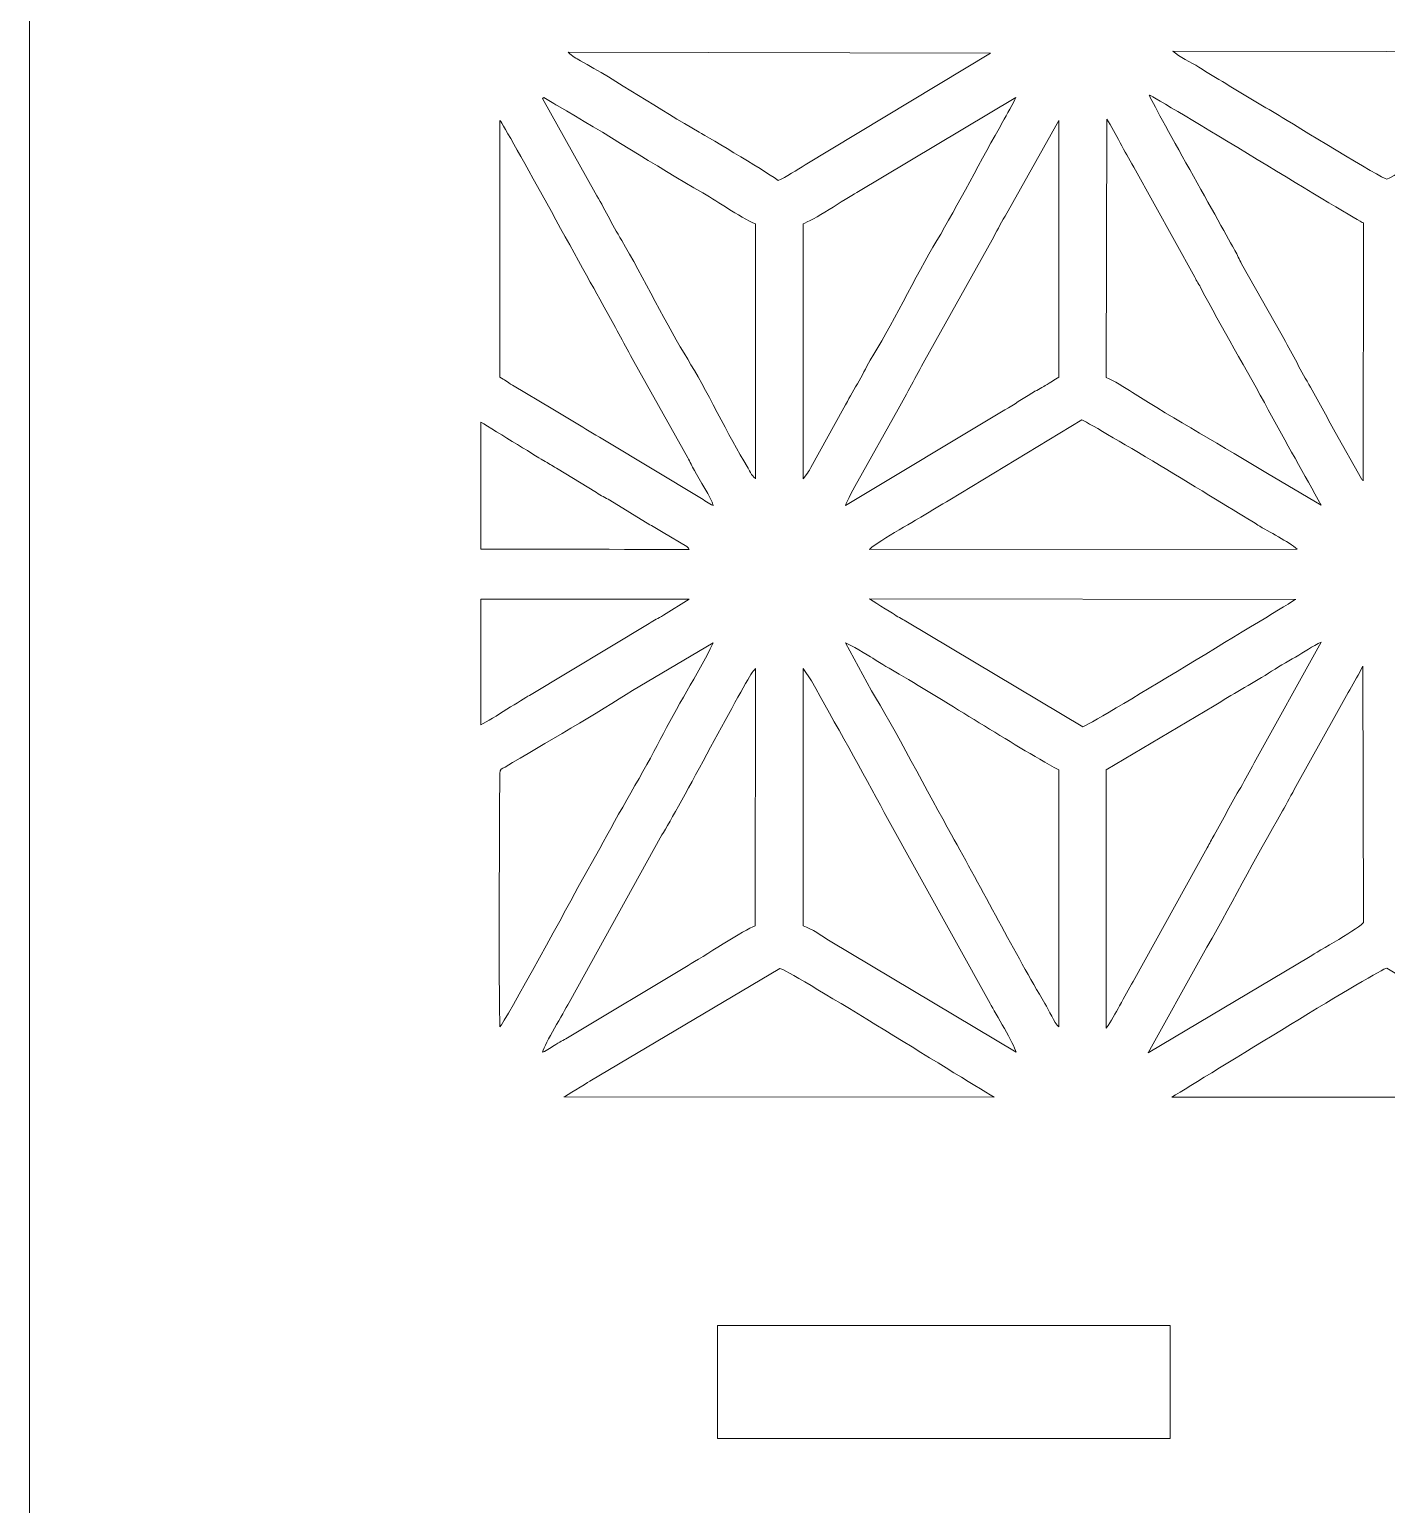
# Model space of a CAD drawing. Header units: inches. Extents: x -60.4 to -14.9, y -20.3 to 14.1.
# Drawn here: x -27.255 to -25.757, y 4.444 to 6.073 of the extents above; entities that cross this region are included whole.
import ezdxf

# ---------------------------------------------------------------- set-up
doc = ezdxf.new("R2010")
doc.units = ezdxf.units.IN
doc.header["$MEASUREMENT"] = 0
doc.layers.add('Master Desktop', color=7, linetype='Continuous', plot=False)

msp = doc.modelspace()

# ---------------------------------------------------------------- linework, layer by layer
at = {"layer": 'Master Desktop', "lineweight": 18}
msp.add_open_spline([(-27.2548, -11.68), (-27.2548, -11.68), (-27.2548, 10.7638), (-27.2548, 10.7638)], degree=3, dxfattribs=at)
at = {"layer": 'Master Desktop', "color": 5, "lineweight": 9}
for points, knots in [([(-26.4283, 5.9062), (-26.432, 5.9104), (-26.5057, 5.9542), (-26.5154, 5.9597), (-26.5154, 5.9597), (-26.5578, 5.9841), (-26.6079, 6.0172), (-26.6466, 6.0386), (-26.6466, 6.0386), (-26.6515, 6.0414), (-26.6553, 6.0433), (-26.6601, 6.048), (-26.6601, 6.048), (-26.6601, 6.048), (-26.1936, 6.0471), (-26.1936, 6.0471), (-26.1936, 6.0471), (-26.1936, 6.0471), (-26.3984, 5.9236), (-26.3984, 5.9236), (-26.3984, 5.9236), (-26.4065, 5.9185), (-26.4203, 5.9096), (-26.4283, 5.9062)], [0, 0, 0, 0, 0.142857, 0.142857, 0.142857, 0.142857, 0.285714, 0.285714, 0.285714, 0.285714, 0.428571, 0.428571, 0.428571, 0.428571, 0.571429, 0.571429, 0.571429, 0.571429, 0.714286, 0.714286, 0.714286, 0.714286, 1, 1, 1, 1]), ([(-25.5796, 6.013), (-25.5995, 6.002), (-25.7516, 5.9077), (-25.7563, 5.9077), (-25.7563, 5.9077), (-25.7605, 5.9077), (-25.8611, 5.9697), (-25.8752, 5.978), (-25.8752, 5.978), (-25.8949, 5.9897), (-25.914, 6.0011), (-25.9341, 6.0133), (-25.9341, 6.0133), (-25.944, 6.0193), (-25.9536, 6.0249), (-25.9639, 6.0316), (-25.9639, 6.0316), (-25.972, 6.0368), (-25.9859, 6.0428), (-25.9923, 6.0492), (-25.9923, 6.0492), (-25.9923, 6.0492), (-25.5206, 6.0485), (-25.5206, 6.0485), (-25.5206, 6.0485), (-25.5206, 6.0485), (-25.5796, 6.013), (-25.5796, 6.013)], [0, 0, 0, 0, 0.125, 0.125, 0.125, 0.125, 0.25, 0.25, 0.25, 0.25, 0.375, 0.375, 0.375, 0.375, 0.5, 0.5, 0.5, 0.5, 0.625, 0.625, 0.625, 0.625, 0.75, 0.75, 0.75, 0.75, 1, 1, 1, 1]), ([(-26.6301, 5.8927), (-26.6301, 5.8927), (-26.6884, 5.9968), (-26.6884, 5.9968), (-26.6884, 5.9968), (-26.6884, 5.9968), (-26.6868, 5.998), (-26.6868, 5.998), (-26.6868, 5.998), (-26.6823, 5.9947), (-26.6775, 5.9922), (-26.6716, 5.9888), (-26.6716, 5.9888), (-26.6204, 5.9594), (-26.5639, 5.9228), (-26.5114, 5.8925), (-26.5114, 5.8925), (-26.5013, 5.8867), (-26.4928, 5.8807), (-26.4828, 5.8748), (-26.4828, 5.8748), (-26.4753, 5.8705), (-26.4609, 5.8605), (-26.4531, 5.8586), (-26.4531, 5.8586), (-26.4531, 5.8586), (-26.4532, 5.5768), (-26.4532, 5.5768), (-26.4532, 5.5768), (-26.4536, 5.5771), (-26.454, 5.5775), (-26.4543, 5.5777), (-26.4543, 5.5777), (-26.4543, 5.5777), (-26.457, 5.5807), (-26.457, 5.5807), (-26.457, 5.5807), (-26.4582, 5.5825), (-26.4577, 5.5819), (-26.4588, 5.5839), (-26.4588, 5.5839), (-26.4605, 5.5867), (-26.4607, 5.5872), (-26.4626, 5.5903), (-26.4626, 5.5903), (-26.4819, 5.6221), (-26.5093, 5.6786), (-26.5281, 5.7088), (-26.5281, 5.7088), (-26.5491, 5.7426), (-26.5784, 5.8019), (-26.601, 5.84), (-26.601, 5.84), (-26.6065, 5.8494), (-26.6114, 5.8581), (-26.6159, 5.8668), (-26.6159, 5.8668), (-26.6208, 5.8763), (-26.6254, 5.8838), (-26.6301, 5.8927)], [0, 0, 0, 0, 0.0625, 0.0625, 0.0625, 0.0625, 0.125, 0.125, 0.125, 0.125, 0.1875, 0.1875, 0.1875, 0.1875, 0.25, 0.25, 0.25, 0.25, 0.3125, 0.3125, 0.3125, 0.3125, 0.375, 0.375, 0.375, 0.375, 0.4375, 0.4375, 0.4375, 0.4375, 0.5, 0.5, 0.5, 0.5, 0.5625, 0.5625, 0.5625, 0.5625, 0.625, 0.625, 0.625, 0.625, 0.6875, 0.6875, 0.6875, 0.6875, 0.75, 0.75, 0.75, 0.75, 0.8125, 0.8125, 0.8125, 0.8125, 0.875, 0.875, 0.875, 0.875, 1, 1, 1, 1]), ([(-26.4008, 5.8586), (-26.3914, 5.8609), (-26.3533, 5.8863), (-26.3415, 5.8931), (-26.3415, 5.8931), (-26.3415, 5.8931), (-26.1658, 5.998), (-26.1658, 5.998), (-26.1658, 5.998), (-26.1679, 5.9929), (-26.1764, 5.9779), (-26.1801, 5.9713), (-26.1801, 5.9713), (-26.2026, 5.932), (-26.2309, 5.8772), (-26.253, 5.84), (-26.253, 5.84), (-26.2754, 5.8022), (-26.3054, 5.7416), (-26.3265, 5.7078), (-26.3265, 5.7078), (-26.3322, 5.6986), (-26.3348, 5.6909), (-26.3407, 5.6818), (-26.3407, 5.6818), (-26.3467, 5.6726), (-26.35, 5.6647), (-26.3558, 5.6551), (-26.3558, 5.6551), (-26.3558, 5.6551), (-26.392, 5.5892), (-26.392, 5.5892), (-26.392, 5.5892), (-26.3935, 5.5868), (-26.3939, 5.5857), (-26.3957, 5.5829), (-26.3957, 5.5829), (-26.3957, 5.5829), (-26.4008, 5.5768), (-26.4008, 5.5768), (-26.4008, 5.5768), (-26.4008, 5.5768), (-26.4008, 5.8586), (-26.4008, 5.8586)], [0, 0, 0, 0, 0.083333, 0.083333, 0.083333, 0.083333, 0.166667, 0.166667, 0.166667, 0.166667, 0.25, 0.25, 0.25, 0.25, 0.333333, 0.333333, 0.333333, 0.333333, 0.416667, 0.416667, 0.416667, 0.416667, 0.5, 0.5, 0.5, 0.5, 0.583333, 0.583333, 0.583333, 0.583333, 0.666667, 0.666667, 0.666667, 0.666667, 0.75, 0.75, 0.75, 0.75, 0.833333, 0.833333, 0.833333, 0.833333, 1, 1, 1, 1]), ([(-25.7823, 5.5746), (-25.7826, 5.575), (-25.783, 5.5754), (-25.7832, 5.5756), (-25.7832, 5.5756), (-25.7834, 5.5759), (-25.7839, 5.5764), (-25.7841, 5.5767), (-25.7841, 5.5767), (-25.7841, 5.5767), (-25.8132, 5.6282), (-25.8132, 5.6282), (-25.8132, 5.6282), (-25.8229, 5.6463), (-25.8321, 5.6638), (-25.8423, 5.6811), (-25.8423, 5.6811), (-25.8529, 5.6991), (-25.8614, 5.717), (-25.8719, 5.7351), (-25.8719, 5.7351), (-25.8719, 5.7351), (-25.9165, 5.8144), (-25.9165, 5.8144), (-25.9165, 5.8144), (-25.9191, 5.8193), (-25.9212, 5.8238), (-25.9239, 5.8288), (-25.9239, 5.8288), (-25.9346, 5.8487), (-26.0149, 5.9908), (-26.0185, 6.0007), (-26.0185, 6.0007), (-26.0106, 5.9978), (-25.7876, 5.8611), (-25.7821, 5.8594), (-25.7821, 5.8594), (-25.7821, 5.8594), (-25.7823, 5.5746), (-25.7823, 5.5746)], [0, 0, 0, 0, 0.090909, 0.090909, 0.090909, 0.090909, 0.181818, 0.181818, 0.181818, 0.181818, 0.272727, 0.272727, 0.272727, 0.272727, 0.363636, 0.363636, 0.363636, 0.363636, 0.454545, 0.454545, 0.454545, 0.454545, 0.545455, 0.545455, 0.545455, 0.545455, 0.636364, 0.636364, 0.636364, 0.636364, 0.727273, 0.727273, 0.727273, 0.727273, 0.818182, 0.818182, 0.818182, 0.818182, 1, 1, 1, 1]), ([(-26.7354, 5.9726), (-26.73, 5.9666), (-26.629, 5.7812), (-26.617, 5.7605), (-26.617, 5.7605), (-26.6068, 5.743), (-26.5978, 5.7242), (-26.5875, 5.7064), (-26.5875, 5.7064), (-26.5875, 5.7064), (-26.5281, 5.6001), (-26.5281, 5.6001), (-26.5281, 5.6001), (-26.5255, 5.5952), (-26.5234, 5.5908), (-26.5207, 5.5858), (-26.5207, 5.5858), (-26.5155, 5.5762), (-26.5018, 5.5555), (-26.5, 5.5473), (-26.5, 5.5473), (-26.5051, 5.5495), (-26.5093, 5.5531), (-26.5148, 5.5562), (-26.5148, 5.5562), (-26.5148, 5.5562), (-26.6181, 5.6183), (-26.6181, 5.6183), (-26.6181, 5.6183), (-26.6385, 5.6299), (-26.6569, 5.6421), (-26.6771, 5.6537), (-26.6771, 5.6537), (-26.6771, 5.6537), (-26.7217, 5.6802), (-26.7217, 5.6802), (-26.7217, 5.6802), (-26.7275, 5.6835), (-26.7302, 5.6864), (-26.7357, 5.689), (-26.7357, 5.689), (-26.7357, 5.689), (-26.7354, 5.9726), (-26.7354, 5.9726)], [0, 0, 0, 0, 0.083333, 0.083333, 0.083333, 0.083333, 0.166667, 0.166667, 0.166667, 0.166667, 0.25, 0.25, 0.25, 0.25, 0.333333, 0.333333, 0.333333, 0.333333, 0.416667, 0.416667, 0.416667, 0.416667, 0.5, 0.5, 0.5, 0.5, 0.583333, 0.583333, 0.583333, 0.583333, 0.666667, 0.666667, 0.666667, 0.666667, 0.75, 0.75, 0.75, 0.75, 0.833333, 0.833333, 0.833333, 0.833333, 1, 1, 1, 1]), ([(-26.3539, 5.5473), (-26.3529, 5.5519), (-26.3435, 5.5681), (-26.3402, 5.5743), (-26.3402, 5.5743), (-26.3402, 5.5743), (-26.2958, 5.6538), (-26.2958, 5.6538), (-26.2958, 5.6538), (-26.2854, 5.6711), (-26.2765, 5.69), (-26.2663, 5.7078), (-26.2663, 5.7078), (-26.2663, 5.7078), (-26.1919, 5.8409), (-26.1919, 5.8409), (-26.1919, 5.8409), (-26.1872, 5.8496), (-26.1832, 5.8579), (-26.1777, 5.8669), (-26.1777, 5.8669), (-26.1777, 5.8669), (-26.1183, 5.9726), (-26.1183, 5.9726), (-26.1183, 5.9726), (-26.1183, 5.9726), (-26.1183, 5.689), (-26.1183, 5.689), (-26.1183, 5.689), (-26.1239, 5.6863), (-26.1269, 5.6832), (-26.1333, 5.6797), (-26.1333, 5.6797), (-26.1378, 5.6772), (-26.1439, 5.6739), (-26.1481, 5.6714), (-26.1481, 5.6714), (-26.1588, 5.6648), (-26.1674, 5.659), (-26.1779, 5.6531), (-26.1779, 5.6531), (-26.1779, 5.6531), (-26.3539, 5.5473), (-26.3539, 5.5473)], [0, 0, 0, 0, 0.083333, 0.083333, 0.083333, 0.083333, 0.166667, 0.166667, 0.166667, 0.166667, 0.25, 0.25, 0.25, 0.25, 0.333333, 0.333333, 0.333333, 0.333333, 0.416667, 0.416667, 0.416667, 0.416667, 0.5, 0.5, 0.5, 0.5, 0.583333, 0.583333, 0.583333, 0.583333, 0.666667, 0.666667, 0.666667, 0.666667, 0.75, 0.75, 0.75, 0.75, 0.833333, 0.833333, 0.833333, 0.833333, 1, 1, 1, 1]), ([(-26.0654, 5.974), (-26.0602, 5.9667), (-26.0558, 5.957), (-26.0507, 5.948), (-26.0507, 5.948), (-26.0452, 5.9383), (-26.0412, 5.9306), (-26.0356, 5.9212), (-26.0356, 5.9212), (-26.0356, 5.9212), (-25.9683, 5.7994), (-25.9683, 5.7994), (-25.9683, 5.7994), (-25.9661, 5.7953), (-25.9633, 5.791), (-25.961, 5.7867), (-25.961, 5.7867), (-25.9403, 5.7461), (-25.9096, 5.6953), (-25.8871, 5.6531), (-25.8871, 5.6531), (-25.8684, 5.618), (-25.8464, 5.5803), (-25.8287, 5.5475), (-25.8287, 5.5475), (-25.8287, 5.5475), (-25.8881, 5.5825), (-25.8881, 5.5825), (-25.8881, 5.5825), (-25.9354, 5.6117), (-25.9908, 5.6428), (-26.0369, 5.672), (-26.0369, 5.672), (-26.0458, 5.6777), (-26.0575, 5.6853), (-26.0659, 5.6887), (-26.0659, 5.6887), (-26.0659, 5.6887), (-26.0654, 5.974), (-26.0654, 5.974)], [0, 0, 0, 0, 0.090909, 0.090909, 0.090909, 0.090909, 0.181818, 0.181818, 0.181818, 0.181818, 0.272727, 0.272727, 0.272727, 0.272727, 0.363636, 0.363636, 0.363636, 0.363636, 0.454545, 0.454545, 0.454545, 0.454545, 0.545455, 0.545455, 0.545455, 0.545455, 0.636364, 0.636364, 0.636364, 0.636364, 0.727273, 0.727273, 0.727273, 0.727273, 0.818182, 0.818182, 0.818182, 0.818182, 1, 1, 1, 1]), ([(-26.7565, 5.6394), (-26.7407, 5.6297), (-26.6875, 5.597), (-26.6875, 5.597), (-26.6875, 5.597), (-26.6813, 5.5933), (-26.6787, 5.5921), (-26.673, 5.5884), (-26.673, 5.5884), (-26.673, 5.5884), (-26.6287, 5.5615), (-26.6287, 5.5615), (-26.6287, 5.5615), (-26.6236, 5.5581), (-26.6194, 5.5561), (-26.6141, 5.553), (-26.6141, 5.553), (-26.6141, 5.553), (-26.5698, 5.5261), (-26.5698, 5.5261), (-26.5698, 5.5261), (-26.565, 5.5233), (-26.5601, 5.5205), (-26.5551, 5.5176), (-26.5551, 5.5176), (-26.5551, 5.5176), (-26.5292, 5.5019), (-26.5292, 5.5019), (-26.5292, 5.5019), (-26.5266, 5.4996), (-26.5284, 5.5017), (-26.5265, 5.4988), (-26.5265, 5.4988), (-26.5265, 5.4988), (-26.6405, 5.4989), (-26.7565, 5.4989)], [0, 0, 0, 0, 0.1, 0.1, 0.1, 0.1, 0.2, 0.2, 0.2, 0.2, 0.3, 0.3, 0.3, 0.3, 0.4, 0.4, 0.4, 0.4, 0.5, 0.5, 0.5, 0.5, 0.6, 0.6, 0.6, 0.6, 0.7, 0.7, 0.7, 0.7, 0.8, 0.8, 0.8, 0.8, 1, 1, 1, 1]), ([(-26.3274, 5.4988), (-26.3242, 5.5036), (-26.2763, 5.5312), (-26.2688, 5.5356), (-26.2688, 5.5356), (-26.2589, 5.5415), (-26.2487, 5.5478), (-26.2388, 5.5536), (-26.2388, 5.5536), (-26.2388, 5.5536), (-26.0931, 5.642), (-26.0931, 5.642), (-26.0931, 5.642), (-26.0728, 5.632), (-25.928, 5.5441), (-25.8986, 5.5257), (-25.8986, 5.5257), (-25.8869, 5.5183), (-25.8642, 5.5073), (-25.8553, 5.499), (-25.8553, 5.499), (-25.8553, 5.499), (-26.3274, 5.4988), (-26.3274, 5.4988)], [0, 0, 0, 0, 0.142857, 0.142857, 0.142857, 0.142857, 0.285714, 0.285714, 0.285714, 0.285714, 0.428571, 0.428571, 0.428571, 0.428571, 0.571429, 0.571429, 0.571429, 0.571429, 0.714286, 0.714286, 0.714286, 0.714286, 1, 1, 1, 1]), ([(-26.7565, 5.4439), (-26.6407, 5.4438), (-26.5266, 5.4437), (-26.5266, 5.4437), (-26.5266, 5.4437), (-26.5266, 5.4437), (-26.555, 5.4261), (-26.555, 5.4261), (-26.555, 5.4261), (-26.5608, 5.4223), (-26.5649, 5.4208), (-26.5705, 5.417), (-26.5705, 5.417), (-26.5705, 5.417), (-26.7029, 5.3375), (-26.7029, 5.3375), (-26.7029, 5.3375), (-26.7108, 5.3331), (-26.7432, 5.312), (-26.7565, 5.3049)], [0, 0, 0, 0, 0.166667, 0.166667, 0.166667, 0.166667, 0.333333, 0.333333, 0.333333, 0.333333, 0.5, 0.5, 0.5, 0.5, 0.666667, 0.666667, 0.666667, 0.666667, 1, 1, 1, 1]), ([(-25.8568, 5.4436), (-25.8688, 5.4362), (-26.0874, 5.3027), (-26.092, 5.3027), (-26.092, 5.3027), (-26.092, 5.3027), (-26.2854, 5.4183), (-26.2854, 5.4183), (-26.2854, 5.4183), (-26.2902, 5.4215), (-26.2948, 5.4233), (-26.2999, 5.4268), (-26.2999, 5.4268), (-26.3032, 5.429), (-26.3272, 5.4437), (-26.3273, 5.4441), (-26.3273, 5.4441), (-26.3273, 5.4441), (-25.8568, 5.4436), (-25.8568, 5.4436)], [0, 0, 0, 0, 0.166667, 0.166667, 0.166667, 0.166667, 0.333333, 0.333333, 0.333333, 0.333333, 0.5, 0.5, 0.5, 0.5, 0.666667, 0.666667, 0.666667, 0.666667, 1, 1, 1, 1]), ([(-26.7357, 5.2512), (-26.7357, 5.2568), (-26.7338, 5.2559), (-26.7297, 5.2584), (-26.7297, 5.2584), (-26.6878, 5.2834), (-26.6249, 5.3194), (-26.5892, 5.343), (-26.5892, 5.343), (-26.5892, 5.343), (-26.5, 5.3954), (-26.5, 5.3954), (-26.5, 5.3954), (-26.5175, 5.36), (-26.5405, 5.3242), (-26.5584, 5.2888), (-26.5584, 5.2888), (-26.5756, 5.2549), (-26.6054, 5.2061), (-26.6252, 5.1682), (-26.6252, 5.1682), (-26.6252, 5.1682), (-26.6475, 5.1287), (-26.6475, 5.1287), (-26.6475, 5.1287), (-26.653, 5.1179), (-26.7308, 4.9753), (-26.7355, 4.9713), (-26.7355, 4.9713), (-26.7372, 5.0577), (-26.7357, 5.1628), (-26.7357, 5.2512)], [0, 0, 0, 0, 0.111111, 0.111111, 0.111111, 0.111111, 0.222222, 0.222222, 0.222222, 0.222222, 0.333333, 0.333333, 0.333333, 0.333333, 0.444444, 0.444444, 0.444444, 0.444444, 0.555556, 0.555556, 0.555556, 0.555556, 0.666667, 0.666667, 0.666667, 0.666667, 0.777778, 0.777778, 0.777778, 0.777778, 1, 1, 1, 1]), ([(-26.1184, 4.9714), (-26.1234, 4.9756), (-26.1291, 4.9896), (-26.1337, 4.9973), (-26.1337, 4.9973), (-26.1655, 5.0503), (-26.2042, 5.1255), (-26.2368, 5.1835), (-26.2368, 5.1835), (-26.261, 5.2264), (-26.3017, 5.3047), (-26.3253, 5.3427), (-26.3253, 5.3427), (-26.3253, 5.3427), (-26.3539, 5.3954), (-26.3539, 5.3954), (-26.3539, 5.3954), (-26.3494, 5.394), (-26.3289, 5.3818), (-26.3236, 5.3785), (-26.3236, 5.3785), (-26.3135, 5.3721), (-26.305, 5.367), (-26.2947, 5.361), (-26.2947, 5.361), (-26.2397, 5.3291), (-26.1724, 5.2849), (-26.1183, 5.2551), (-26.1183, 5.2551), (-26.1183, 5.2551), (-26.1184, 4.9714), (-26.1184, 4.9714)], [0, 0, 0, 0, 0.111111, 0.111111, 0.111111, 0.111111, 0.222222, 0.222222, 0.222222, 0.222222, 0.333333, 0.333333, 0.333333, 0.333333, 0.444444, 0.444444, 0.444444, 0.444444, 0.555556, 0.555556, 0.555556, 0.555556, 0.666667, 0.666667, 0.666667, 0.666667, 0.777778, 0.777778, 0.777778, 0.777778, 1, 1, 1, 1]), ([(-25.9468, 5.3258), (-25.9275, 5.3386), (-25.9065, 5.3494), (-25.887, 5.362), (-25.887, 5.362), (-25.8775, 5.3682), (-25.8663, 5.3744), (-25.857, 5.3799), (-25.857, 5.3799), (-25.8478, 5.3853), (-25.8377, 5.3921), (-25.8287, 5.3964), (-25.8287, 5.3964), (-25.8287, 5.3964), (-25.9027, 5.2629), (-25.9027, 5.2629), (-25.9027, 5.2629), (-25.9076, 5.2536), (-25.912, 5.245), (-25.9175, 5.2358), (-25.9175, 5.2358), (-25.9278, 5.2187), (-25.9369, 5.2008), (-25.9469, 5.1832), (-25.9469, 5.1832), (-25.9498, 5.1782), (-25.9519, 5.1739), (-25.9545, 5.1691), (-25.9545, 5.1691), (-25.9545, 5.1691), (-26.0362, 5.0216), (-26.0362, 5.0216), (-26.0362, 5.0216), (-26.0415, 5.0129), (-26.0456, 5.0048), (-26.0512, 4.9947), (-26.0512, 4.9947), (-26.0556, 4.9867), (-26.0606, 4.977), (-26.0659, 4.97), (-26.0659, 4.97), (-26.0659, 4.97), (-26.0659, 5.2551), (-26.0659, 5.2551), (-26.0659, 5.2551), (-26.0659, 5.2551), (-25.9468, 5.3258), (-25.9468, 5.3258)], [0, 0, 0, 0, 0.076923, 0.076923, 0.076923, 0.076923, 0.153846, 0.153846, 0.153846, 0.153846, 0.230769, 0.230769, 0.230769, 0.230769, 0.307692, 0.307692, 0.307692, 0.307692, 0.384615, 0.384615, 0.384615, 0.384615, 0.461538, 0.461538, 0.461538, 0.461538, 0.538462, 0.538462, 0.538462, 0.538462, 0.615385, 0.615385, 0.615385, 0.615385, 0.692308, 0.692308, 0.692308, 0.692308, 0.769231, 0.769231, 0.769231, 0.769231, 0.846154, 0.846154, 0.846154, 0.846154, 1, 1, 1, 1]), ([(-26.6885, 4.9434), (-26.6855, 4.9536), (-26.6658, 4.9856), (-26.6591, 4.9981), (-26.6591, 4.9981), (-26.6591, 4.9981), (-26.5565, 5.1833), (-26.5565, 5.1833), (-26.5565, 5.1833), (-26.5396, 5.2107), (-26.4638, 5.354), (-26.456, 5.3641), (-26.456, 5.3641), (-26.456, 5.3641), (-26.4541, 5.3662), (-26.4541, 5.3662), (-26.4541, 5.3662), (-26.454, 5.3669), (-26.4535, 5.3669), (-26.4531, 5.3673), (-26.4531, 5.3673), (-26.4531, 5.3673), (-26.4537, 5.083), (-26.4537, 5.083), (-26.4537, 5.083), (-26.4644, 5.0792), (-26.5126, 5.0479), (-26.5275, 5.0393), (-26.5275, 5.0393), (-26.5275, 5.0393), (-26.6589, 4.9605), (-26.6589, 4.9605), (-26.6589, 4.9605), (-26.6641, 4.9572), (-26.6675, 4.9556), (-26.6736, 4.952), (-26.6736, 4.952), (-26.6786, 4.9491), (-26.6826, 4.9456), (-26.6885, 4.9434)], [0, 0, 0, 0, 0.090909, 0.090909, 0.090909, 0.090909, 0.181818, 0.181818, 0.181818, 0.181818, 0.272727, 0.272727, 0.272727, 0.272727, 0.363636, 0.363636, 0.363636, 0.363636, 0.454545, 0.454545, 0.454545, 0.454545, 0.545455, 0.545455, 0.545455, 0.545455, 0.636364, 0.636364, 0.636364, 0.636364, 0.727273, 0.727273, 0.727273, 0.727273, 0.818182, 0.818182, 0.818182, 0.818182, 1, 1, 1, 1]), ([(-26.4008, 5.3673), (-26.4008, 5.3673), (-26.3914, 5.3536), (-26.3914, 5.3536), (-26.3914, 5.3536), (-26.3666, 5.3084), (-26.3334, 5.2509), (-26.3111, 5.208), (-26.3111, 5.208), (-26.3111, 5.208), (-26.1943, 4.997), (-26.1943, 4.997), (-26.1943, 4.997), (-26.1881, 4.9865), (-26.168, 4.9523), (-26.1654, 4.9434), (-26.1654, 4.9434), (-26.1654, 4.9434), (-26.3708, 5.0661), (-26.3708, 5.0661), (-26.3708, 5.0661), (-26.3804, 5.0718), (-26.3906, 5.0796), (-26.4008, 5.083), (-26.4008, 5.083), (-26.4008, 5.083), (-26.4008, 5.3673), (-26.4008, 5.3673)], [0, 0, 0, 0, 0.125, 0.125, 0.125, 0.125, 0.25, 0.25, 0.25, 0.25, 0.375, 0.375, 0.375, 0.375, 0.5, 0.5, 0.5, 0.5, 0.625, 0.625, 0.625, 0.625, 0.75, 0.75, 0.75, 0.75, 1, 1, 1, 1]), ([(-25.9604, 5.0496), (-25.9303, 5.1016), (-25.9012, 5.1583), (-25.8714, 5.2099), (-25.8714, 5.2099), (-25.8668, 5.2178), (-25.861, 5.2287), (-25.8566, 5.2369), (-25.8566, 5.2369), (-25.8566, 5.2369), (-25.8118, 5.3176), (-25.8118, 5.3176), (-25.8118, 5.3176), (-25.8023, 5.3354), (-25.7919, 5.3522), (-25.7826, 5.3698), (-25.7826, 5.3698), (-25.7826, 5.3698), (-25.7821, 5.0865), (-25.7821, 5.0865), (-25.7821, 5.0865), (-25.7832, 5.0825), (-25.8338, 5.0536), (-25.841, 5.0492), (-25.841, 5.0492), (-25.841, 5.0492), (-26.0196, 4.9427), (-26.0196, 4.9427), (-26.0196, 4.9427), (-26.0196, 4.9427), (-25.9604, 5.0496), (-25.9604, 5.0496)], [0, 0, 0, 0, 0.111111, 0.111111, 0.111111, 0.111111, 0.222222, 0.222222, 0.222222, 0.222222, 0.333333, 0.333333, 0.333333, 0.333333, 0.444444, 0.444444, 0.444444, 0.444444, 0.555556, 0.555556, 0.555556, 0.555556, 0.666667, 0.666667, 0.666667, 0.666667, 0.777778, 0.777778, 0.777778, 0.777778, 1, 1, 1, 1]), ([(-26.6647, 4.8941), (-26.6622, 4.8948), (-26.6415, 4.9082), (-26.6363, 4.9114), (-26.6363, 4.9114), (-26.6363, 4.9114), (-26.4265, 5.036), (-26.4265, 5.036), (-26.4265, 5.036), (-26.4187, 5.0354), (-26.2302, 4.9179), (-26.1898, 4.8936), (-26.1898, 4.8936), (-26.1898, 4.8936), (-26.6647, 4.8941), (-26.6647, 4.8941)], [0, 0, 0, 0, 0.2, 0.2, 0.2, 0.2, 0.4, 0.4, 0.4, 0.4, 0.6, 0.6, 0.6, 0.6, 1, 1, 1, 1]), ([(-25.9935, 4.8937), (-25.9548, 4.9173), (-25.7618, 5.0365), (-25.7563, 5.0363), (-25.7563, 5.0363), (-25.7563, 5.0363), (-25.5477, 4.9115), (-25.5477, 4.9115), (-25.5477, 4.9115), (-25.5389, 4.9059), (-25.5262, 4.9005), (-25.52, 4.8936), (-25.52, 4.8936), (-25.52, 4.8936), (-25.9935, 4.8937), (-25.9935, 4.8937)], [0, 0, 0, 0, 0.2, 0.2, 0.2, 0.2, 0.4, 0.4, 0.4, 0.4, 0.6, 0.6, 0.6, 0.6, 1, 1, 1, 1]), ([(-26.4953, 4.6416), (-26.4953, 4.6416), (-25.9953, 4.6416), (-25.9953, 4.6416), (-25.9953, 4.6416), (-25.9953, 4.6416), (-25.9953, 4.5166), (-25.9953, 4.5166), (-25.9953, 4.5166), (-25.9953, 4.5166), (-26.4953, 4.5166), (-26.4953, 4.5166), (-26.4953, 4.5166), (-26.4953, 4.5166), (-26.4953, 4.6416), (-26.4953, 4.6416)], [0, 0, 0, 0, 0.2, 0.2, 0.2, 0.2, 0.4, 0.4, 0.4, 0.4, 0.6, 0.6, 0.6, 0.6, 1, 1, 1, 1])]:
    msp.add_open_spline(points, degree=3, knots=knots, dxfattribs=at)
for points in [[(-26.7565, 5.6394), (-26.7565, 5.6394), (-26.7565, 5.4989), (-26.7565, 5.4989)], [(-26.7565, 5.4439), (-26.7565, 5.4439), (-26.7565, 5.3049), (-26.7565, 5.3049)]]:
    msp.add_open_spline(points, degree=3, dxfattribs=at)

doc.saveas('drawing.dxf')
